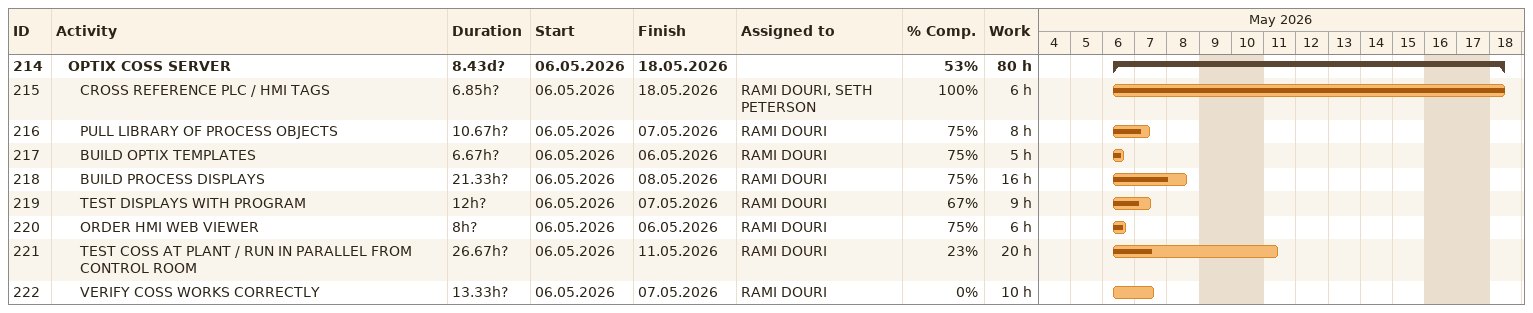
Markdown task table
| ID | Level | Task | Duration | Start | Finish | Resources | % complete | Work (h) |
|---|---|---|---|---|---|---|---|---|
| 214 | 2 | **OPTIX COSS SERVER** | 8.43d? | 2026-05-06 | 2026-05-18 |  | 53 | 80 |
| 215 | 3 | CROSS REFERENCE PLC / HMI TAGS | 6.85h? | 2026-05-06 | 2026-05-18 | RAMI DOURI, SETH PETERSON | 100 | 6 |
| 216 | 3 | PULL LIBRARY OF PROCESS OBJECTS | 10.67h? | 2026-05-06 | 2026-05-07 | RAMI DOURI | 75 | 8 |
| 217 | 3 | BUILD OPTIX TEMPLATES | 6.67h? | 2026-05-06 | 2026-05-06 | RAMI DOURI | 75 | 5 |
| 218 | 3 | BUILD PROCESS DISPLAYS | 21.33h? | 2026-05-06 | 2026-05-08 | RAMI DOURI | 75 | 16 |
| 219 | 3 | TEST DISPLAYS WITH PROGRAM | 12h? | 2026-05-06 | 2026-05-07 | RAMI DOURI | 67 | 9 |
| 220 | 3 | ORDER HMI WEB VIEWER | 8h? | 2026-05-06 | 2026-05-06 | RAMI DOURI | 75 | 6 |
| 221 | 3 | TEST COSS AT PLANT / RUN IN PARALLEL FROM CONTROL ROOM | 26.67h? | 2026-05-06 | 2026-05-11 | RAMI DOURI | 23 | 20 |
| 222 | 3 | VERIFY COSS WORKS CORRECTLY | 13.33h? | 2026-05-06 | 2026-05-07 | RAMI DOURI | 0 | 10 |
